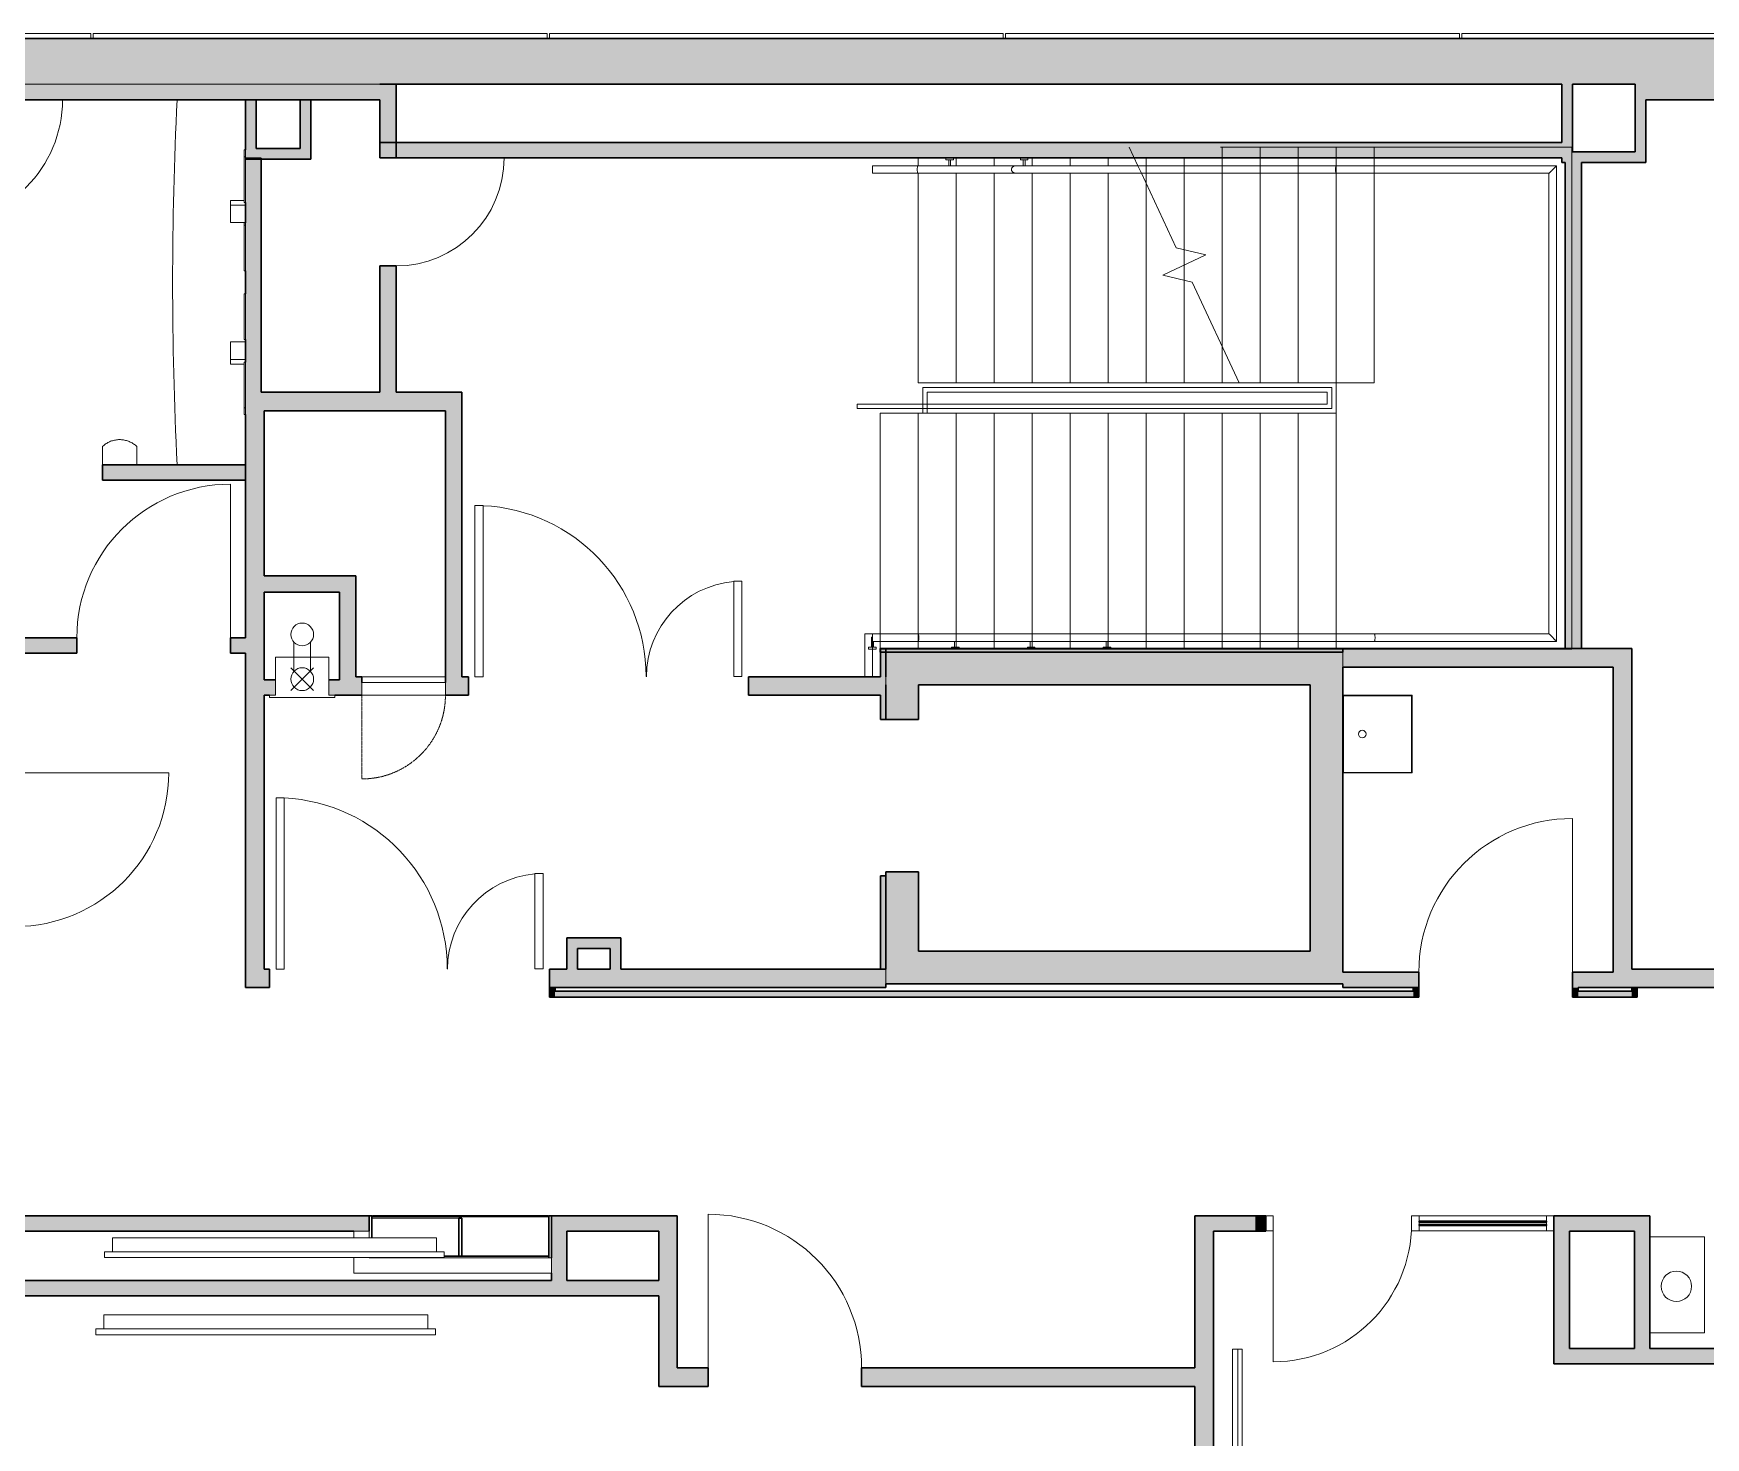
# Model space of a CAD drawing. Header units: millimetres. Extents: x 155927 to 326028, y -36033 to 97293.
# Drawn here: x 208416 to 219412, y 25450 to 34682 of the extents above; entities that cross this region are included whole.
import ezdxf

# ---------------------------------------------------------------- set-up
doc = ezdxf.new("R2010")
doc.units = ezdxf.units.MM
doc.header["$MEASUREMENT"] = 0
for name, pattern in [('Elevation Swings', [3, 2, -1]), ('Overhead', [3.96875, 2.38125, -1.5875]), ('Overhead_2_', [4, 2.5, -1.5])]:
    doc.linetypes.add(name, pattern=pattern)
for name, color, linetype, lineweight in [('A-DETL-GENF', 7, 'CONTINUOUS', 9), ('A-DOOR', 4, 'CONTINUOUS', 9), ('A-FLOR-HRAL', 7, 'CONTINUOUS', 9), ('A-FLOR-HRAL-MBND', 7, 'Overhead_2_', 9), ('A-GENM', 8, 'CONTINUOUS', 9), ('A-GLAZ-CURT', 7, 'CONTINUOUS', 9), ('A-GLAZ-CWMG', 7, 'CONTINUOUS', 9), ('A-WALL', 7, 'CONTINUOUS', 9), ('A-WALL-PATT', 7, 'CONTINUOUS', 9), ('E-ELEC-EQPM', 8, 'CONTINUOUS', 9), ('E-ELEC-FIXT', 8, 'CONTINUOUS', 9), ('I-FURN', 8, 'CONTINUOUS', 9), ('I-WALL', 7, 'CONTINUOUS', 9), ('P-SANR-FIXT', 7, 'CONTINUOUS', 9), ('S-STRS', 7, 'CONTINUOUS', 9), ('S-STRS-MBND', 7, 'Overhead_2_', 9)]:
    doc.layers.add(name, color=color, linetype=linetype, lineweight=lineweight)

msp = doc.modelspace()

# ---------------------------------------------------------------- hatches: boundary and pattern name
at = {"layer": 'A-GENM'}
h = msp.add_hatch(color=256, dxfattribs=at)
h.paths.add_polyline_path([(210645, 26902), (211221, 26902), (211221, 26908), (210645, 26908)], flags=0)
h.paths.add_polyline_path([(211225, 26902), (211801, 26902), (211801, 26908), (211225, 26908)], flags=0)
at = {"layer": 'A-GLAZ-CURT'}
h = msp.add_hatch(color=256, dxfattribs=at)
h.paths.add_polyline_path([(218138, 26844), (218165, 26844), (218165, 26850), (217529, 26850), (217529, 26844)], flags=0)
h.paths.add_polyline_path([(218165, 26866), (218165, 26872), (217529, 26872), (217529, 26866), (218138, 26866)], flags=0)
h = msp.add_hatch(color=256, dxfattribs=at)
h.paths.add_polyline_path([(218365, 26844), (218365, 26850), (218165, 26850), (218165, 26844)], flags=0)
h.paths.add_polyline_path([(218365, 26866), (218365, 26872), (218165, 26872), (218165, 26866)], flags=0)
at = {"layer": 'A-WALL-PATT'}
h = msp.add_hatch(color=256, dxfattribs=at)
h.paths.add_polyline_path([(230841, 34348), (230841, 34648), (229693, 34648), (229693, 34348), (230270, 34348)], flags=0)
h.paths.add_polyline_path([(220909, 34348), (220909, 34648), (202318, 34648), (202318, 34348), (220565, 34348)], flags=0)
h.paths.add_polyline_path([(200284, 34348), (200284, 34648), (197318, 34648), (197318, 34438), (197293, 34438), (197293, 34348), (198728, 34348)], flags=0)
h.paths.add_polyline_path([(195684, 34348), (195684, 34438), (195659, 34438), (195659, 34648), (193318, 34648), (193318, 34348), (195659, 34348)], flags=0)
h.paths.add_polyline_path([(190534, 34348), (190534, 34648), (187318, 34648), (187318, 34348), (190235, 34348)], flags=0)
h.paths.add_polyline_path([(185284, 34348), (185284, 34648), (166693, 34648), (166693, 34348), (184170, 34348)], flags=0)
h.paths.add_polyline_path([(157909, 34348), (157909, 34648), (156761, 34648), (156761, 34348), (157480, 34348)], flags=0)
h = msp.add_hatch(color=256, dxfattribs=at)
h.paths.add_polyline_path([(210694, 34246), (210694, 34348), (202318, 34348), (202318, 34246), (208433, 34246)], flags=0)
h.paths.add_polyline_path([(200284, 34246), (200284, 34348), (197638, 34348), (197638, 34246), (198728, 34246)], flags=0)
h = msp.add_hatch(color=256, dxfattribs=at)
h.paths.add_polyline_path([(210801, 32322), (210801, 33153), (210694, 33153), (210694, 32322)], flags=0)
h.paths.add_polyline_path([(210801, 33863), (210801, 34348), (210694, 34348), (210694, 33863)], flags=0)
for points in [[(218467, 33833), (218537, 33833), (218537, 34348), (218467, 34348), (218467, 33863)], [(218949, 33903), (219019, 33903), (219019, 34348), (218949, 34348), (218949, 34229)], [(220909, 34246), (220909, 34348), (219019, 34348), (219019, 34246), (220565, 34246)], [(209881, 33925), (209881, 34246), (209811, 34246), (209811, 33925)], [(210240, 33855), (210240, 34246), (210170, 34246), (210170, 33855)], [(209811, 33855), (210170, 33855), (210170, 33925), (209811, 33925), (209811, 33870)], [(218467, 33863), (218467, 33965), (210694, 33965), (210694, 33863), (218442, 33863)], [(218595, 33833), (219019, 33833), (219019, 33903), (218537, 33903), (218537, 33833)], [(209811, 32322), (209913, 32322), (209913, 33861), (209811, 33861), (209811, 32444)], [(218488, 30637), (218595, 30637), (218595, 33833), (218488, 33833), (218488, 30659)], [(209933, 32200), (211125, 32200), (211125, 32322), (209811, 32322), (209811, 32200)], [(211232, 30452), (211232, 32322), (211125, 32322), (211125, 30452)], [(209933, 28408), (209933, 32200), (209811, 32200), (209811, 28408)], [(209646, 31744), (209811, 31744), (209811, 31846), (208870, 31846), (208870, 31744), (209040, 31744)], [(210428, 31008), (210428, 31115), (209933, 31115), (209933, 31008)], [(210428, 30431), (210535, 30431), (210535, 31115), (210428, 31115), (210428, 30659)], [(213983, 30614), (217027, 30614), (217027, 30637), (213983, 30637)], [(214022, 30452), (214022, 30637), (213985, 30637), (213985, 30452)], [(216812, 30398), (216812, 30613), (214022, 30613), (214022, 30398), (215712, 30398)], [(216812, 28647), (217027, 28647), (217027, 30613), (216812, 30613), (216812, 28874)], [(217027, 30515), (218805, 30515), (218805, 30637), (217027, 30637)], [(218927, 28408), (218927, 30637), (218805, 30637), (218805, 28408)], [(214237, 30170), (214237, 30398), (214022, 30398), (214022, 30170)], [(214022, 30170), (214022, 30330), (213985, 30330), (213985, 30170)], [(214022, 28530), (214022, 29142), (213985, 29142), (213985, 28530)], [(214237, 28647), (214237, 29170), (214022, 29170), (214022, 28647)], [(211994, 28530), (211994, 28735), (211924, 28735), (211924, 28530)], [(212208, 28665), (212208, 28735), (211994, 28735), (211994, 28665)], [(212278, 28530), (212278, 28735), (212208, 28735), (212208, 28530)], [(217027, 28432), (217027, 28647), (214022, 28647), (214022, 28432)], [(220099, 28408), (220099, 28530), (218927, 28530), (218927, 28408)], [(211846, 28346), (211846, 28408), (211809, 28408), (211809, 28346)], [(217489, 28346), (217489, 28384), (211846, 28384), (211846, 28346), (213286, 28346)], [(217526, 28346), (217526, 28408), (217489, 28408), (217489, 28346)], [(218574, 28346), (218574, 28408), (218536, 28408), (218536, 28346)], [(218926, 28346), (218926, 28384), (218574, 28384), (218574, 28346)], [(218963, 28346), (218963, 28408), (218926, 28408), (218926, 28346)], [(208736, 26807), (208736, 26908), (204292, 26908), (204292, 26807), (208433, 26807)], [(216053, 15108), (216175, 15108), (216175, 26908), (216053, 26908), (216053, 16377)], [(216519, 26806), (216519, 26908), (216175, 26908), (216175, 26806)], [(216519, 26806), (216519, 26908), (216457, 26908), (216457, 26806)], [(218944, 26807), (219045, 26807), (219045, 26908), (218415, 26908), (218415, 26807), (218745, 26807)], [(211924, 26482), (211924, 26807), (211823, 26807), (211823, 26482)], [(212528, 25908), (212650, 25908), (212650, 26807), (212528, 26807), (212528, 26381)], [(218516, 25934), (218516, 26807), (218415, 26807), (218415, 25934)], [(219045, 26036), (219045, 26807), (218944, 26807), (218944, 26036)], [(212528, 26381), (212528, 26482), (204292, 26482), (204292, 26381), (210859, 26381)], [(220110, 25934), (220478, 25934), (220478, 26036), (218516, 26036), (218516, 25934), (219958, 25934)]]:
    msp.add_hatch(color=256, dxfattribs=at).paths.add_polyline_path(points, flags=0)
h = msp.add_hatch(color=256, dxfattribs=at)
h.paths.add_polyline_path([(209811, 30606), (209811, 30708), (209711, 30708), (209711, 30606)], flags=0)
h.paths.add_polyline_path([(208295, 30606), (208701, 30606), (208701, 30708), (208193, 30708), (208193, 30606)], flags=0)
h = msp.add_hatch(color=256, dxfattribs=at)
h.paths.add_polyline_path([(210535, 30330), (210535, 30431), (210358, 30431), (210358, 30330), (210398, 30330)], flags=0)
h.paths.add_polyline_path([(209968, 30330), (210008, 30330), (210008, 30431), (209933, 30431), (209933, 30330)], flags=0)
h = msp.add_hatch(color=256, dxfattribs=at)
h.paths.add_polyline_path([(211232, 30330), (211232, 30452), (211125, 30452), (211125, 30330)], flags=0)
h.paths.add_polyline_path([(210535, 30330), (210575, 30330), (210575, 30452), (210535, 30452), (210535, 30415)], flags=0)
h = msp.add_hatch(color=256, dxfattribs=at)
h.paths.add_polyline_path([(214022, 30330), (214022, 30452), (213117, 30452), (213117, 30330), (213985, 30330)], flags=0)
h.paths.add_polyline_path([(211232, 30330), (211277, 30330), (211277, 30452), (211232, 30452)], flags=0)
h = msp.add_hatch(color=256, dxfattribs=at)
h.paths.add_polyline_path([(214022, 28408), (214022, 28530), (211809, 28530), (211809, 28408), (213286, 28408)], flags=0)
h.paths.add_polyline_path([(209933, 28408), (209969, 28408), (209969, 28530), (209933, 28530)], flags=0)
h = msp.add_hatch(color=256, dxfattribs=at)
h.paths.add_polyline_path([(217027, 28408), (217526, 28408), (217526, 28510), (217027, 28510), (217027, 28432)], flags=0)
h.paths.add_polyline_path([(218574, 28408), (218805, 28408), (218805, 28510), (218536, 28510), (218536, 28408)], flags=0)
h = msp.add_hatch(color=256, dxfattribs=at)
h.paths.add_polyline_path([(212650, 26807), (212650, 26908), (211823, 26908), (211823, 26807), (212528, 26807)], flags=0)
h.paths.add_polyline_path([(210623, 26807), (210623, 26908), (208736, 26908), (208736, 26807), (210522, 26807)], flags=0)
h = msp.add_hatch(color=256, dxfattribs=at)
h.paths.add_polyline_path([(216053, 25786), (216053, 25908), (213862, 25908), (213862, 25786)], flags=0)
h.paths.add_polyline_path([(212852, 25786), (212852, 25908), (212528, 25908), (212528, 25786)], flags=0)

# ---------------------------------------------------------------- linework, layer by layer
at = {"layer": 'A-DETL-GENF'}
for p, q in [((210183, 30580), (210008, 30580)), ((210008, 30580), (210008, 30330)), ((210128, 30487), (210128, 30679)), ((210358, 30580), (210183, 30580)), ((210238, 30487), (210238, 30679)), ((210358, 30330), (210358, 30580)), ((210183, 30436), (210108, 30510)), ((210183, 30436), (210257, 30510)), ((210183, 30436), (210108, 30362)), ((210183, 30436), (210257, 30362)), ((210008, 30330), (209968, 30330)), ((209968, 30330), (209968, 30315)), ((209968, 30315), (210183, 30315)), ((210183, 30315), (210398, 30315)), ((210398, 30330), (210358, 30330)), ((210398, 30315), (210398, 30330))]:
    msp.add_line(p, q, dxfattribs=at)
for centre in [(210183, 30730), (210183, 30436)]:
    msp.add_circle(centre, 75, dxfattribs=at)
at = {"layer": 'A-DOOR'}
for p, q in [((207797, 34246), (208607, 34246)), ((210801, 33863), (211511, 33863)), ((209711, 30708), (209711, 31718)), ((211319, 31578), (211373, 31578)), ((211319, 30452), (211319, 31578)), ((211373, 31578), (211373, 30452)), ((213021, 31080), (213021, 30454)), ((213075, 31080), (213021, 31080)), ((213075, 30454), (213075, 31080)), ((211319, 30452), (211373, 30452)), ((213075, 30454), (213021, 30454)), ((208295, 29820), (209305, 29820)), ((210011, 29656), (210065, 29656)), ((210011, 28530), (210011, 29656)), ((210065, 29656), (210065, 28530)), ((218536, 28510), (218536, 29520)), ((211713, 29158), (211713, 28532)), ((211767, 29158), (211713, 29158)), ((211767, 28532), (211767, 29158)), ((210011, 28530), (210065, 28530)), ((211767, 28532), (211713, 28532)), ((212852, 25908), (212852, 26918))]:
    msp.add_line(p, q, dxfattribs=at)
at = {"layer": 'A-DOOR', "lineweight": 20}
for p, q in [((210575, 30330), (210575, 30415)), ((210575, 30415), (211125, 30415)), ((211125, 30415), (211125, 30330)), ((211125, 30330), (210575, 30330)), ((216569, 26858), (216569, 25948))]:
    msp.add_line(p, q, dxfattribs=at)
at = {"layer": 'A-DOOR', "linetype": 'Elevation Swings'}
msp.add_line((210575, 30330), (210575, 29780), dxfattribs=at)
at = {"layer": 'A-DOOR'}
for centre, radius, start, end in [((207797, 34246), 810, 270, 0), ((210801, 33863), 710, 270, 0), ((209711, 30708), 1010, 90, 180), ((211319, 30452), 1126, 0.1018, 87.2512), ((213075, 30452), 628, 94.9328, 180), ((208295, 29820), 1010, 270, 0), ((210011, 28530), 1126, 0.1018, 87.2512), ((218536, 28510), 1010, 90, 180), ((211767, 28530), 628, 94.9328, 180), ((212852, 25908), 1010, 0, 90), ((216569, 26858), 910, 270, 0)]:
    msp.add_arc(centre, radius, start, end, dxfattribs=at)
at = {"layer": 'A-DOOR', "linetype": 'Elevation Swings'}
msp.add_arc((210575, 30330), 550, 270, 0, dxfattribs=at)
at = {"layer": 'A-FLOR-HRAL'}
for p, q in [((214233, 33812), (213933, 33812)), ((213933, 33812), (214233, 33812)), ((213933, 33810), (213933, 33812)), ((213933, 33812), (213933, 33812)), ((213933, 33808), (213933, 33810)), ((213933, 33805), (213933, 33808)), ((213933, 33801), (213933, 33805)), ((213933, 33797), (213933, 33801)), ((213933, 33792), (213933, 33797)), ((213933, 33787), (213933, 33792)), ((213933, 33782), (213933, 33787)), ((213933, 33778), (213933, 33782)), ((213933, 33773), (213933, 33778)), ((213933, 33769), (213933, 33773)), ((213933, 33766), (213933, 33769)), ((213933, 33764), (213933, 33766)), ((213933, 33763), (213933, 33764)), ((213933, 33762), (213933, 33763)), ((213933, 33762), (214233, 33762)), ((213933, 33762), (214233, 33762)), ((214879, 33812), (214233, 33812)), ((214233, 33812), (215679, 33812)), ((214233, 33762), (214879, 33762)), ((214233, 33762), (215702, 33762)), ((214416, 33850), (214416, 33862)), ((214416, 33862), (214466, 33862)), ((214466, 33850), (214416, 33850)), ((214435, 33850), (214435, 33812)), ((214447, 33850), (214447, 33812)), ((214466, 33862), (214466, 33850)), ((214906, 33850), (214906, 33862)), ((214906, 33862), (214956, 33862)), ((214956, 33850), (214906, 33850)), ((214925, 33850), (214925, 33812)), ((214937, 33850), (214937, 33812)), ((214956, 33862), (214956, 33850)), ((216983, 33812), (215679, 33812)), ((215679, 33812), (216983, 33812)), ((215702, 33762), (215679, 33812)), ((215702, 33762), (216983, 33762)), ((215702, 33762), (216983, 33762)), ((217233, 33812), (216983, 33812)), ((216983, 33812), (218432, 33812)), ((216983, 33762), (217233, 33762)), ((216983, 33762), (218382, 33762)), ((218432, 33812), (217233, 33812)), ((217233, 33762), (218382, 33762)), ((218382, 33762), (218382, 30734)), ((218382, 33762), (218382, 30734)), ((218432, 30684), (218432, 33812)), ((218432, 33812), (218432, 30684)), ((214264, 32353), (214532, 32353)), ((214264, 32184), (214264, 32353)), ((214532, 32353), (216345, 32353)), ((214294, 32323), (214532, 32323)), ((214294, 32184), (214294, 32323)), ((214532, 32323), (216345, 32323)), ((214294, 32184), (214264, 32184)), ((213927, 30646), (213927, 30709)), ((214233, 30734), (213933, 30734)), ((214233, 30734), (213933, 30734)), ((213933, 30732), (213933, 30734)), ((213933, 30734), (213933, 30734)), ((213933, 30730), (213933, 30732)), ((213933, 30727), (213933, 30730)), ((213933, 30723), (213933, 30727)), ((213933, 30719), (213933, 30723)), ((213933, 30714), (213933, 30719)), ((213933, 30709), (213933, 30714)), ((213933, 30704), (213933, 30709)), ((213933, 30700), (213933, 30704)), ((213933, 30695), (213933, 30700)), ((213933, 30692), (213933, 30695)), ((213933, 30689), (213933, 30692)), ((213933, 30686), (213933, 30689)), ((213933, 30685), (213933, 30686)), ((213933, 30684), (213933, 30685)), ((213933, 30684), (214233, 30684)), ((214233, 30684), (213933, 30684)), ((213939, 30646), (213939, 30684)), ((216983, 30734), (214233, 30734)), ((217233, 30734), (214233, 30734)), ((214233, 30684), (216983, 30684)), ((217233, 30684), (214233, 30684)), ((214472, 30646), (214472, 30684)), ((214484, 30646), (214484, 30684)), ((214971, 30646), (214971, 30684)), ((214983, 30646), (214983, 30684)), ((215469, 30646), (215469, 30684)), ((215481, 30646), (215481, 30684)), ((217233, 30734), (216983, 30734)), ((216983, 30684), (217233, 30684)), ((218382, 30734), (217233, 30734)), ((218382, 30734), (217233, 30734)), ((217233, 30684), (218432, 30684)), ((218432, 30684), (217233, 30684)), ((213908, 30634), (213908, 30646)), ((213908, 30646), (213958, 30646)), ((213958, 30634), (213908, 30634)), ((213958, 30646), (213958, 30634)), ((214453, 30637), (214453, 30646)), ((214453, 30646), (214503, 30646)), ((214503, 30646), (214503, 30637)), ((214952, 30637), (214952, 30646)), ((214952, 30646), (215002, 30646)), ((215002, 30646), (215002, 30637)), ((215450, 30637), (215450, 30646)), ((215450, 30646), (215500, 30646)), ((215500, 30646), (215500, 30637))]:
    msp.add_line(p, q, dxfattribs=at)
at = {"layer": 'A-FLOR-HRAL', "linetype": 'Overhead'}
for p, q in [((215679, 33812), (216983, 33812)), ((215702, 33762), (216983, 33762)), ((216983, 33812), (218432, 33812)), ((216983, 33762), (218382, 33762)), ((218382, 33762), (218382, 30734)), ((218432, 33812), (218432, 30684)), ((213884, 30734), (213884, 30452)), ((213985, 30734), (213884, 30734)), ((213934, 30684), (213934, 30452)), ((213985, 30684), (213934, 30684)), ((217233, 30734), (213985, 30734)), ((217233, 30684), (213985, 30684)), ((218382, 30734), (217233, 30734)), ((218432, 30684), (217233, 30684)), ((213934, 30452), (213884, 30452))]:
    msp.add_line(p, q, dxfattribs=at)
at = {"layer": 'A-FLOR-HRAL'}
msp.add_arc((213933, 30709), 6, 90, 180, dxfattribs=at)
for points in [[(214228, 33787), (214228, 33790), (214228, 33797), (214229, 33805), (214231, 33811), (214233, 33812), (214233, 33812)], [(216978, 33787), (216978, 33790), (216978, 33797), (216980, 33805), (216981, 33811), (216983, 33812), (216983, 33812)], [(218382, 33762), (218382, 33762), (218383, 33762), (218384, 33764), (218387, 33766), (218390, 33769), (218393, 33773), (218398, 33777), (218403, 33782), (218406, 33785), (218407, 33787)], [(218407, 33787), (218409, 33789), (218412, 33792), (218417, 33797), (218421, 33801), (218425, 33805), (218428, 33808), (218431, 33810), (218432, 33812), (218432, 33812), (218432, 33812)], [(214238, 30709), (214238, 30706), (214238, 30699), (214237, 30691), (214235, 30686), (214234, 30684), (214233, 30684)], [(217238, 30709), (217238, 30706), (217238, 30699), (217237, 30691), (217235, 30686), (217234, 30684), (217233, 30684)], [(218382, 30734), (218382, 30734), (218383, 30734), (218384, 30733), (218387, 30730), (218390, 30727), (218393, 30723), (218398, 30719), (218403, 30714), (218406, 30711), (218407, 30709)], [(218407, 30709), (218409, 30708), (218412, 30704), (218417, 30700), (218421, 30695), (218425, 30692), (218428, 30688), (218431, 30686), (218432, 30685), (218432, 30684), (218432, 30684)]]:
    msp.add_open_spline(points, degree=3, dxfattribs=at)
for points, knots in [([(214233, 33762), (214233, 33762), (214232, 33762), (214231, 33764), (214229, 33769), (214228, 33777), (214228, 33784), (214228, 33787)], [0, 0, 0, 0, 0.125, 0.25, 0.5, 0.75, 1, 1, 1, 1]), ([(214879, 33812), (214877, 33812), (214872, 33812), (214866, 33810), (214861, 33808), (214858, 33806), (214857, 33805), (214855, 33804), (214854, 33802), (214852, 33801), (214851, 33799), (214850, 33798), (214849, 33796), (214849, 33794), (214848, 33791), (214847, 33789), (214847, 33787)], [0, 0, 0, 0, 0.142857, 0.285714, 0.428571, 0.5, 0.535714, 0.571429, 0.625, 0.678571, 0.705357, 0.732143, 0.785714, 0.839286, 0.892857, 1, 1, 1, 1]), ([(214847, 33787), (214847, 33786), (214848, 33784), (214848, 33781), (214849, 33778), (214850, 33776), (214851, 33775), (214853, 33773), (214854, 33771), (214856, 33770), (214858, 33768), (214861, 33766), (214864, 33765), (214867, 33764), (214872, 33763), (214876, 33762), (214879, 33762)], [0, 0, 0, 0, 0.071429, 0.142857, 0.214286, 0.25, 0.285714, 0.357143, 0.392857, 0.428571, 0.5, 0.571429, 0.678571, 0.732143, 0.785714, 1, 1, 1, 1]), ([(216983, 33762), (216983, 33762), (216982, 33762), (216981, 33764), (216980, 33769), (216978, 33777), (216978, 33784), (216978, 33787)], [0, 0, 0, 0, 0.125, 0.25, 0.5, 0.75, 1, 1, 1, 1]), ([(214233, 30734), (214234, 30734), (214234, 30734), (214236, 30732), (214237, 30727), (214238, 30719), (214238, 30713), (214238, 30709)], [0, 0, 0, 0, 0.125, 0.25, 0.5, 0.75, 1, 1, 1, 1]), ([(217233, 30734), (217234, 30734), (217234, 30734), (217236, 30732), (217237, 30727), (217238, 30719), (217238, 30713), (217238, 30709)], [0, 0, 0, 0, 0.125, 0.25, 0.5, 0.75, 1, 1, 1, 1])]:
    msp.add_open_spline(points, degree=3, knots=knots, dxfattribs=at)
at = {"layer": 'A-FLOR-HRAL-MBND', "linetype": 'Overhead'}
for p, q in [((216345, 32353), (216953, 32353)), ((216953, 32353), (216953, 32215)), ((213833, 32215), (213833, 32245)), ((213935, 32245), (213833, 32245)), ((216923, 32245), (213935, 32245)), ((216345, 32323), (216923, 32323)), ((216923, 32323), (216923, 32245)), ((213935, 32215), (213833, 32215)), ((216935, 32215), (213935, 32215)), ((216953, 32215), (216935, 32215))]:
    msp.add_line(p, q, dxfattribs=at)
at = {"layer": 'A-GENM', "lineweight": 30}
for p, q in [((210641, 26908), (210623, 26908)), ((210623, 26908), (210623, 26807)), ((210641, 26763), (210641, 26908)), ((211221, 26908), (210645, 26908)), ((210645, 26908), (210645, 26902)), ((210645, 26902), (211221, 26902)), ((211232, 26892), (211214, 26892)), ((211214, 26892), (211214, 26642)), ((211221, 26902), (211221, 26908)), ((211801, 26908), (211225, 26908)), ((211225, 26908), (211225, 26902)), ((211225, 26902), (211801, 26902)), ((211232, 26642), (211232, 26892)), ((211801, 26902), (211801, 26908)), ((211823, 26908), (211805, 26908)), ((211805, 26908), (211805, 26632)), ((211823, 26632), (211823, 26908)), ((211805, 26642), (211117, 26642)), ((211214, 26642), (211232, 26642)), ((211805, 26632), (211805, 26642))]:
    msp.add_line(p, q, dxfattribs=at)
at = {"layer": 'A-GENM'}
for p, q in [((210641, 26908), (210645, 26908)), ((210641, 26892), (211214, 26892)), ((211221, 26908), (211225, 26908)), ((211801, 26908), (211805, 26908))]:
    msp.add_line(p, q, dxfattribs=at)
at = {"layer": 'A-GLAZ-CURT', "lineweight": 20}
for p, q in [((208793, 34682), (206725, 34682)), ((206725, 34648), (208793, 34648)), ((208793, 34648), (208793, 34682)), ((211793, 34682), (208809, 34682)), ((208809, 34682), (208809, 34648)), ((208809, 34648), (211793, 34648)), ((211793, 34648), (211793, 34682)), ((214793, 34682), (211809, 34682)), ((211809, 34682), (211809, 34648)), ((211809, 34648), (214793, 34648)), ((214793, 34648), (214793, 34682)), ((217793, 34682), (214809, 34682)), ((214809, 34682), (214809, 34648)), ((214809, 34648), (217793, 34648)), ((217793, 34648), (217793, 34682)), ((220793, 34682), (217809, 34682)), ((217809, 34682), (217809, 34648)), ((217809, 34648), (220793, 34648))]:
    msp.add_line(p, q, dxfattribs=at)
at = {"layer": 'A-GLAZ-CURT', "lineweight": 30}
for p, q in [((218165, 26872), (217529, 26872)), ((217529, 26872), (217529, 26866)), ((217529, 26866), (218165, 26866)), ((218165, 26850), (217529, 26850)), ((217529, 26850), (217529, 26844)), ((217529, 26844), (218165, 26844)), ((218365, 26872), (218165, 26872)), ((218165, 26872), (218165, 26866)), ((218165, 26866), (218165, 26872)), ((218165, 26866), (218365, 26866)), ((218365, 26850), (218165, 26850)), ((218165, 26850), (218165, 26844)), ((218165, 26844), (218165, 26850)), ((218165, 26844), (218365, 26844)), ((218365, 26866), (218365, 26872)), ((218365, 26844), (218365, 26850))]:
    msp.add_line(p, q, dxfattribs=at)
at = {"layer": 'A-GLAZ-CWMG', "lineweight": 20, "extrusion": (0, 0, -1)}
for p, q in [((216569, 26908), (216519, 26908)), ((216519, 26908), (216519, 26808)), ((216569, 26808), (216569, 26908)), ((217529, 26908), (217479, 26908)), ((217479, 26908), (217479, 26808)), ((217529, 26808), (217529, 26908)), ((216519, 26808), (216569, 26808)), ((217479, 26808), (217529, 26808))]:
    msp.add_line(p, q, dxfattribs=at)
at = {"layer": 'A-GLAZ-CWMG'}
for p, q in [((217529, 26908), (218165, 26908)), ((218165, 26908), (218365, 26908)), ((217529, 26808), (218165, 26808)), ((218165, 26808), (218365, 26808))]:
    msp.add_line(p, q, dxfattribs=at)
at = {"layer": 'A-GLAZ-CWMG', "lineweight": 20}
for p, q in [((218415, 26908), (218365, 26908)), ((218365, 26908), (218365, 26808)), ((218415, 26808), (218415, 26908)), ((218365, 26808), (218415, 26808))]:
    msp.add_line(p, q, dxfattribs=at)
at = {"layer": 'A-WALL', "lineweight": 30}
for p, q in [((220909, 34648), (202318, 34648)), ((210694, 34348), (218467, 34348)), ((218537, 34348), (218949, 34348)), ((211277, 30452), (211232, 30452)), ((211277, 30330), (211277, 30452)), ((213985, 30452), (213117, 30452)), ((213117, 30452), (213117, 30330)), ((214022, 30330), (214022, 30398)), ((211232, 30330), (211277, 30330)), ((213117, 30330), (213985, 30330)), ((216053, 26908), (216053, 25908)), ((216175, 26908), (216053, 26908)), ((212528, 26807), (212528, 26482)), ((212650, 25908), (212650, 26807)), ((216175, 21059), (216175, 26806)), ((212528, 26381), (212528, 25908)), ((212528, 25908), (212528, 25786)), ((212852, 25908), (212650, 25908)), ((212852, 25786), (212852, 25908)), ((216053, 25908), (213862, 25908)), ((213862, 25908), (213862, 25786)), ((212528, 25786), (212852, 25786)), ((213862, 25786), (216053, 25786)), ((216053, 25786), (216053, 15108))]:
    msp.add_line(p, q, dxfattribs=at)
at = {"layer": 'A-WALL'}
for p, q in [((202318, 34348), (210694, 34348)), ((214022, 30398), (214022, 30452))]:
    msp.add_line(p, q, dxfattribs=at)
at = {"layer": 'E-ELEC-EQPM'}
for p, q in [((208935, 26763), (211066, 26763)), ((208935, 26671), (208935, 26763)), ((208935, 26671), (208935, 26763)), ((208935, 26763), (211066, 26763)), ((211066, 26763), (211066, 26671)), ((211066, 26763), (211066, 26671)), ((208884, 26671), (208935, 26671)), ((208884, 26633), (208884, 26671)), ((208884, 26633), (208884, 26671)), ((208884, 26671), (211117, 26671)), ((211117, 26633), (208884, 26633)), ((211117, 26633), (208884, 26633)), ((211066, 26671), (211117, 26671)), ((211117, 26671), (211117, 26633)), ((211117, 26671), (211117, 26633)), ((208878, 26256), (211009, 26256)), ((208878, 26164), (208878, 26256)), ((208878, 26164), (208878, 26256)), ((208878, 26256), (211009, 26256)), ((211009, 26256), (211009, 26164)), ((211009, 26256), (211009, 26164)), ((208827, 26164), (208878, 26164)), ((208827, 26126), (208827, 26164)), ((208827, 26126), (208827, 26164)), ((208827, 26164), (211060, 26164)), ((211060, 26126), (208827, 26126)), ((211060, 26126), (208827, 26126)), ((211009, 26164), (211060, 26164)), ((211060, 26164), (211060, 26126)), ((211060, 26164), (211060, 26126))]:
    msp.add_line(p, q, dxfattribs=at)
at = {"layer": 'E-ELEC-FIXT'}
for p, q in [((208923, 32000), (208917, 31997)), ((208930, 32002), (208923, 32000)), ((208936, 32004), (208930, 32002)), ((208942, 32006), (208936, 32004)), ((208949, 32007), (208942, 32006)), ((208955, 32008), (208949, 32007)), ((208962, 32009), (208955, 32008)), ((208968, 32010), (208962, 32009)), ((208975, 32011), (208968, 32010)), ((208982, 32011), (208975, 32011)), ((208988, 32011), (208982, 32011)), ((208995, 32010), (208988, 32011)), ((209001, 32010), (208995, 32010)), ((209008, 32009), (209001, 32010)), ((209014, 32008), (209008, 32009)), ((209021, 32006), (209014, 32008)), ((209027, 32005), (209021, 32006)), ((209034, 32003), (209027, 32005)), ((209040, 32001), (209034, 32003)), ((209046, 31998), (209040, 32001)), ((208873, 31969), (208870, 31966)), ((208878, 31973), (208873, 31969)), ((208883, 31977), (208878, 31973)), ((208888, 31981), (208883, 31977)), ((208894, 31985), (208888, 31981)), ((208900, 31988), (208894, 31985)), ((208905, 31992), (208900, 31988)), ((208911, 31995), (208905, 31992)), ((208917, 31997), (208911, 31995)), ((209052, 31995), (209046, 31998)), ((209058, 31993), (209052, 31995)), ((209064, 31989), (209058, 31993)), ((209069, 31986), (209064, 31989)), ((209075, 31982), (209069, 31986)), ((209080, 31979), (209075, 31982)), ((209086, 31975), (209080, 31979)), ((209091, 31970), (209086, 31975)), ((209096, 31966), (209091, 31970))]:
    msp.add_line(p, q, dxfattribs=at)
for points, knots in [([(208870, 31966), (208870, 31966), (208870, 31965), (208870, 31960), (208870, 31957), (208870, 31954), (208870, 31950), (208870, 31945), (208870, 31940), (208870, 31934), (208870, 31927), (208870, 31920), (208870, 31911), (208870, 31902), (208870, 31893), (208870, 31880), (208870, 31865), (208870, 31852), (208870, 31846)], [-1, -1, -1, -1, -0.861111, -0.791667, -0.756944, -0.722222, -0.6875, -0.652778, -0.583333, -0.548611, -0.513889, -0.444444, -0.388889, -0.333333, -0.277778, -0.222222, -0.111111, 0, 0, 0, 0]), ([(209096, 31846), (209096, 31854), (209096, 31865), (209096, 31881), (209096, 31891), (209096, 31898), (209096, 31906), (209096, 31915), (209096, 31923), (209096, 31930), (209096, 31936), (209096, 31942), (209096, 31948), (209096, 31954), (209096, 31958), (209096, 31962), (209096, 31964), (209096, 31966), (209096, 31966), (209096, 31966)], [-1, -1, -1, -1, -0.861111, -0.791667, -0.722222, -0.6875, -0.652778, -0.583333, -0.513889, -0.479167, -0.444444, -0.388889, -0.333333, -0.277778, -0.222222, -0.166667, -0.111111, -0.055556, 0, 0, 0, 0])]:
    msp.add_open_spline(points, degree=3, knots=knots, dxfattribs=at)
at = {"layer": 'I-FURN'}
for p, q in [((209801, 33916), (209801, 33870)), ((209811, 33916), (209801, 33916)), ((209801, 33870), (209801, 33570)), ((209811, 33870), (209801, 33870)), ((209811, 33870), (209811, 33916)), ((209811, 33570), (209811, 33870)), ((209711, 33583), (209711, 33553)), ((209801, 33583), (209711, 33583)), ((209711, 33553), (209711, 33438)), ((209811, 33553), (209711, 33553)), ((209801, 33570), (209811, 33570)), ((209711, 33438), (209811, 33438)), ((209801, 33436), (209801, 33420)), ((209811, 33436), (209801, 33436)), ((209811, 33420), (209811, 33436)), ((209801, 33420), (209801, 33120)), ((209811, 33420), (209801, 33420)), ((209811, 33120), (209811, 33420)), ((209801, 33120), (209811, 33120)), ((209801, 32970), (209801, 32670)), ((209811, 32970), (209801, 32970)), ((209811, 32670), (209811, 32970)), ((209801, 32670), (209811, 32670)), ((209711, 32653), (209711, 32538)), ((209811, 32653), (209711, 32653)), ((209711, 32538), (209711, 32508)), ((209711, 32538), (209811, 32538)), ((209711, 32508), (209801, 32508)), ((209801, 32520), (209801, 32220)), ((209811, 32520), (209801, 32520)), ((209811, 32220), (209811, 32520)), ((209801, 32220), (209801, 32176)), ((209801, 32220), (209811, 32220)), ((209811, 32176), (209811, 32220)), ((209801, 32176), (209811, 32176)), ((219405, 26769), (219045, 26769)), ((219405, 26139), (219405, 26769)), ((219045, 26139), (219405, 26139)), ((216335, 26030), (216300, 26030)), ((216300, 26030), (216300, 22430)), ((216335, 26030), (216365, 26030)), ((216335, 22430), (216335, 26030)), ((216335, 22430), (216335, 26030)), ((216365, 26030), (216365, 22430))]:
    msp.add_line(p, q, dxfattribs=at)
for start, end in [(0, 180), (180, 0)]:
    msp.add_arc((219220, 26444), 100, start, end, dxfattribs=at)
at = {"layer": 'I-WALL'}
for p, q in [((210694, 34348), (202318, 34348)), ((217027, 30515), (217027, 30613)), ((217027, 30613), (217027, 30515)), ((210575, 30452), (211125, 30452)), ((214022, 30452), (214022, 30398)), ((214022, 28530), (214022, 28432)), ((214022, 28432), (214022, 28530)), ((210522, 26763), (210522, 26807)), ((210623, 26807), (210522, 26807)), ((210623, 26807), (210623, 26763)), ((210522, 26531), (210522, 26633)), ((210623, 26632), (211823, 26632)), ((211823, 26531), (211823, 26632)), ((210522, 26531), (210623, 26531)), ((211823, 26531), (210623, 26531))]:
    msp.add_line(p, q, dxfattribs=at)
at = {"layer": 'I-WALL', "lineweight": 30}
for p, q in [((210801, 34348), (210694, 34348)), ((210801, 33863), (210801, 34348)), ((218467, 34348), (218467, 33965)), ((218537, 33903), (218537, 34348)), ((218949, 34348), (218949, 33903)), ((202318, 34246), (210694, 34246)), ((209881, 34246), (209811, 34246)), ((209811, 34246), (209811, 33925)), ((209881, 33925), (209881, 34246)), ((210170, 34246), (210170, 33925)), ((210240, 34246), (210170, 34246)), ((210240, 33855), (210240, 34246)), ((210694, 34246), (210694, 33863)), ((219019, 34246), (220909, 34246)), ((219019, 33903), (219019, 34246)), ((209811, 33925), (209811, 33916)), ((210170, 33925), (209881, 33925)), ((218467, 33965), (210694, 33965)), ((210694, 33965), (210694, 33863)), ((218949, 33903), (218537, 33903)), ((219019, 33833), (219019, 33903)), ((209913, 33861), (209811, 33861)), ((209811, 33855), (210170, 33855)), ((209913, 32322), (209913, 33861)), ((210170, 33855), (210240, 33855)), ((210694, 33863), (210801, 33863)), ((210694, 33863), (218467, 33863)), ((218467, 33863), (218467, 33833)), ((218467, 33833), (218488, 33833)), ((218488, 33833), (218488, 30637)), ((218595, 33833), (219019, 33833)), ((218595, 30637), (218595, 33833)), ((209811, 33570), (209811, 33436)), ((209811, 33120), (209811, 32970)), ((210801, 33153), (210694, 33153)), ((210694, 33153), (210694, 32322)), ((210801, 32322), (210801, 33153)), ((209811, 32670), (209811, 32520)), ((210694, 32322), (209913, 32322)), ((211125, 32322), (210801, 32322)), ((211232, 32322), (211125, 32322)), ((211232, 30452), (211232, 32322)), ((209811, 32176), (209811, 30708)), ((209933, 31115), (209933, 32200)), ((209933, 32200), (211125, 32200)), ((211125, 32200), (211125, 30452)), ((209811, 31846), (208870, 31846)), ((208870, 31846), (208870, 31744)), ((209811, 31744), (209811, 31846)), ((208870, 31744), (209811, 31744)), ((210428, 31115), (209933, 31115)), ((210535, 31115), (210428, 31115)), ((210535, 30452), (210535, 31115)), ((209933, 30431), (209933, 31008)), ((209933, 31008), (210428, 31008)), ((210428, 31008), (210428, 30431)), ((208701, 30708), (208193, 30708)), ((208701, 30606), (208701, 30708)), ((209811, 30708), (209711, 30708)), ((209711, 30708), (209711, 30606)), ((208295, 30606), (208701, 30606)), ((209711, 30606), (209811, 30606)), ((209811, 30606), (209811, 28408)), ((217027, 30637), (213983, 30637)), ((213983, 30637), (213983, 30614)), ((213983, 30614), (217027, 30614)), ((214022, 30637), (213985, 30637)), ((213985, 30637), (213985, 30452)), ((214022, 30452), (214022, 30637)), ((216812, 30613), (214022, 30613)), ((214022, 30613), (214022, 30452)), ((217027, 30613), (216812, 30613)), ((218805, 30637), (217027, 30637)), ((217027, 30637), (217027, 30613)), ((217027, 30614), (217027, 30637)), ((218488, 30637), (218595, 30637)), ((218927, 30637), (218805, 30637)), ((218927, 28530), (218927, 30637)), ((217027, 28647), (217027, 30515)), ((217027, 30515), (218805, 30515)), ((218805, 30515), (218805, 28510)), ((210008, 30431), (209933, 30431)), ((210428, 30431), (210358, 30431)), ((210575, 30452), (210535, 30452)), ((210575, 30415), (210575, 30452)), ((211125, 30452), (211125, 30415)), ((214022, 30398), (214022, 30170)), ((214237, 30170), (214237, 30398)), ((214237, 30398), (216812, 30398)), ((216812, 30398), (216812, 28647)), ((209933, 30330), (209968, 30330)), ((209933, 28530), (209933, 30330)), ((210398, 30330), (210535, 30330)), ((210535, 30330), (210575, 30330)), ((211125, 30330), (211232, 30330)), ((213985, 30330), (213985, 30170)), ((214022, 30170), (214022, 30330)), ((213985, 30170), (214022, 30170)), ((214022, 30170), (214237, 30170)), ((214022, 29142), (213985, 29142)), ((213985, 29142), (213985, 28530)), ((214237, 29170), (214022, 29170)), ((214022, 29170), (214022, 28647)), ((214022, 28530), (214022, 29142)), ((214237, 28647), (214237, 29170)), ((211994, 28735), (211924, 28735)), ((211924, 28735), (211924, 28530)), ((212208, 28735), (211994, 28735)), ((212278, 28735), (212208, 28735)), ((212278, 28530), (212278, 28735)), ((211994, 28530), (211994, 28665)), ((211994, 28665), (212208, 28665)), ((212208, 28665), (212208, 28530)), ((214022, 28647), (214022, 28530)), ((216812, 28647), (214237, 28647)), ((217027, 28510), (217027, 28647)), ((209969, 28530), (209933, 28530)), ((209969, 28408), (209969, 28530)), ((211924, 28530), (211809, 28530)), ((211809, 28530), (211809, 28408)), ((212208, 28530), (211994, 28530)), ((214022, 28530), (212278, 28530)), ((213985, 28530), (214022, 28530)), ((217526, 28510), (217027, 28510)), ((217526, 28408), (217526, 28510)), ((218805, 28510), (218536, 28510)), ((218536, 28510), (218536, 28408)), ((219977, 28530), (218927, 28530)), ((209811, 28408), (209933, 28408)), ((209933, 28408), (209969, 28408)), ((211809, 28408), (214022, 28408)), ((211809, 28408), (211809, 28346)), ((211846, 28408), (211809, 28408)), ((211846, 28384), (211846, 28408)), ((217489, 28384), (211846, 28384)), ((214022, 28432), (217027, 28432)), ((214022, 28408), (214022, 28432)), ((217027, 28432), (217027, 28408)), ((217027, 28408), (217526, 28408)), ((217489, 28408), (217489, 28384)), ((217526, 28408), (217489, 28408)), ((217526, 28346), (217526, 28408)), ((218536, 28408), (218536, 28346)), ((218574, 28408), (218805, 28408)), ((218574, 28384), (218574, 28408)), ((218926, 28384), (218574, 28384)), ((218805, 28408), (218927, 28408)), ((218926, 28408), (218926, 28384)), ((218963, 28408), (218926, 28408)), ((218927, 28408), (220099, 28408)), ((218963, 28346), (218963, 28408)), ((211809, 28346), (211846, 28346)), ((211846, 28346), (217489, 28346)), ((217489, 28346), (217526, 28346)), ((218536, 28346), (218574, 28346)), ((218574, 28346), (218926, 28346)), ((218926, 28346), (218963, 28346)), ((208736, 26908), (204292, 26908)), ((210623, 26908), (208736, 26908)), ((210623, 26807), (210623, 26908)), ((212650, 26908), (211823, 26908)), ((211823, 26908), (211823, 26807)), ((212650, 26807), (212650, 26908)), ((216519, 26908), (216175, 26908)), ((216519, 26908), (216457, 26908)), ((216457, 26908), (216457, 26806)), ((216519, 26806), (216519, 26908)), ((216519, 26806), (216519, 26908)), ((219045, 26908), (218415, 26908)), ((218415, 26908), (218415, 26807)), ((219045, 26807), (219045, 26908)), ((204292, 26807), (208736, 26807)), ((208736, 26807), (210522, 26807)), ((211823, 26807), (211823, 26632)), ((211924, 26482), (211924, 26807)), ((211924, 26807), (212528, 26807)), ((216175, 26806), (216519, 26806)), ((216457, 26806), (216519, 26806)), ((218415, 26807), (218415, 25934)), ((218516, 26807), (218944, 26807)), ((218516, 26036), (218516, 26807)), ((218944, 26807), (218944, 26036)), ((219045, 26036), (219045, 26807)), ((211823, 26531), (211823, 26482)), ((211823, 26482), (204292, 26482)), ((212528, 26482), (211924, 26482)), ((204292, 26381), (212528, 26381)), ((218944, 26036), (218516, 26036)), ((220478, 26036), (219045, 26036)), ((218415, 25934), (218516, 25934)), ((218516, 25934), (220478, 25934))]:
    msp.add_line(p, q, dxfattribs=at)
at = {"layer": 'P-SANR-FIXT'}
for p, q in [((217482, 30330), (217027, 30330)), ((217030, 30326), (217479, 30326)), ((217030, 29823), (217030, 30326)), ((217479, 30326), (217479, 29823)), ((217482, 29820), (217482, 30330)), ((217027, 29820), (217482, 29820)), ((217479, 29823), (217030, 29823))]:
    msp.add_line(p, q, dxfattribs=at)
for centre, radius, start, end in [((233835, 33046), 24504, 177.1931, 182.807), ((217154, 30075), 25.4, 90, 270), ((217154, 30075), 25.4, 270, 90)]:
    msp.add_arc(centre, radius, start, end, dxfattribs=at)
at = {"layer": 'S-STRS'}
for p, q in [((214233, 33863), (214233, 33812)), ((214233, 33762), (214233, 32384)), ((214483, 33863), (214483, 33812)), ((214483, 33762), (214483, 32384)), ((214733, 33863), (214733, 33812)), ((214733, 33762), (214733, 32384)), ((214983, 33863), (214983, 33812)), ((214983, 33762), (214983, 32384)), ((215233, 33863), (215233, 33812)), ((215233, 33762), (215233, 32384)), ((215483, 33863), (215483, 33812)), ((215483, 33762), (215483, 32384)), ((215733, 33863), (215733, 33812)), ((215733, 33762), (215733, 33695)), ((215983, 33863), (215983, 33812)), ((215983, 33762), (215983, 33259)), ((216233, 33863), (216233, 33812)), ((216233, 33762), (216233, 32623)), ((216483, 33863), (216483, 33812)), ((216483, 33762), (216483, 32384)), ((216733, 33863), (216733, 33812)), ((216733, 33762), (216733, 32384)), ((216983, 33863), (216983, 33812)), ((216983, 33863), (216983, 33812)), ((216983, 33762), (216983, 32184)), ((216983, 33762), (216983, 32384)), ((217233, 33863), (217233, 33812)), ((217233, 33762), (217233, 32384)), ((215733, 33695), (215733, 32384)), ((215983, 33259), (215983, 33159)), ((215983, 33159), (215983, 33058)), ((215983, 33058), (215983, 32384)), ((216233, 32623), (216233, 32384)), ((214233, 32384), (214483, 32384)), ((214233, 32384), (214483, 32384)), ((214483, 32384), (214733, 32384)), ((214483, 32384), (214733, 32384)), ((214733, 32384), (214983, 32384)), ((214733, 32384), (214983, 32384)), ((214983, 32384), (215233, 32384)), ((214983, 32384), (215233, 32384)), ((215233, 32384), (215483, 32384)), ((215233, 32384), (215483, 32384)), ((215483, 32384), (215733, 32384)), ((215483, 32384), (215733, 32384)), ((215733, 32384), (215983, 32384)), ((215733, 32384), (215983, 32384)), ((215983, 32384), (216233, 32384)), ((215983, 32384), (216233, 32384)), ((216233, 32384), (216345, 32384)), ((216233, 32384), (216483, 32384)), ((216483, 32384), (216733, 32384)), ((216733, 32384), (216983, 32384)), ((216983, 32384), (217233, 32384)), ((213983, 30734), (213983, 32184)), ((214233, 32184), (213983, 32184)), ((214483, 32184), (214233, 32184)), ((214233, 30734), (214233, 32184)), ((214733, 32184), (214483, 32184)), ((214483, 30734), (214483, 32184)), ((214983, 32184), (214733, 32184)), ((214733, 30734), (214733, 32184)), ((215233, 32184), (214983, 32184)), ((214983, 30734), (214983, 32184)), ((215483, 32184), (215233, 32184)), ((215233, 30734), (215233, 32184)), ((215733, 32184), (215483, 32184)), ((215483, 30734), (215483, 32184)), ((215983, 32184), (215733, 32184)), ((215733, 30734), (215733, 32184)), ((216233, 32184), (215983, 32184)), ((215983, 30734), (215983, 32184)), ((216483, 32184), (216233, 32184)), ((216233, 30734), (216233, 32184)), ((216733, 32184), (216483, 32184)), ((216483, 30734), (216483, 32184)), ((216983, 32184), (216733, 32184)), ((216733, 30734), (216733, 32184)), ((216983, 30734), (216983, 32184)), ((213983, 30637), (213983, 30684)), ((214233, 30637), (214233, 30684)), ((214483, 30637), (214483, 30684)), ((214733, 30637), (214733, 30684)), ((214983, 30637), (214983, 30684)), ((215233, 30637), (215233, 30684)), ((215483, 30637), (215483, 30684)), ((215733, 30637), (215733, 30684)), ((215983, 30637), (215983, 30684)), ((216233, 30637), (216233, 30684)), ((216483, 30637), (216483, 30684)), ((216733, 30637), (216733, 30684)), ((216983, 30637), (216983, 30684))]:
    msp.add_line(p, q, dxfattribs=at)
at = {"layer": 'S-STRS', "linetype": 'Overhead'}
for p, q in [((214233, 33863), (214233, 33812)), ((214233, 33762), (214233, 32384)), ((214483, 33863), (214483, 33812)), ((214483, 33762), (214483, 32384)), ((214733, 33863), (214733, 33812)), ((214733, 33762), (214733, 32384)), ((214983, 33863), (214983, 33812)), ((214983, 33762), (214983, 32384)), ((215233, 33863), (215233, 33812)), ((215233, 33762), (215233, 32384)), ((215483, 33863), (215483, 33812)), ((215483, 33762), (215483, 32384)), ((215733, 33863), (215733, 33812)), ((215733, 33762), (215733, 33695)), ((215983, 33863), (215983, 33812)), ((215983, 33762), (215983, 33259)), ((216233, 33863), (216233, 33812)), ((216233, 33762), (216233, 32623)), ((216483, 33863), (216483, 33812)), ((216483, 33762), (216483, 32384)), ((216733, 33863), (216733, 33812)), ((216733, 33762), (216733, 32384)), ((216983, 33863), (216983, 33812)), ((216983, 33762), (216983, 32384)), ((215733, 33695), (215733, 32384)), ((215983, 33259), (215983, 33159)), ((215983, 33159), (215983, 33058)), ((215983, 33058), (215983, 32384)), ((216233, 32623), (216233, 32384)), ((214233, 30734), (214233, 32184)), ((214483, 30734), (214483, 32184)), ((214733, 30734), (214733, 32184)), ((214983, 30734), (214983, 32184)), ((215233, 30734), (215233, 32184)), ((215483, 30734), (215483, 32184)), ((215733, 30734), (215733, 32184)), ((215983, 30734), (215983, 32184)), ((216233, 30734), (216233, 32184)), ((216483, 30734), (216483, 32184)), ((216733, 30734), (216733, 32184)), ((216983, 30734), (216983, 32184)), ((214233, 30637), (214233, 30684)), ((214483, 30637), (214483, 30684)), ((214733, 30637), (214733, 30684)), ((214983, 30637), (214983, 30684)), ((215233, 30637), (215233, 30684)), ((215483, 30637), (215483, 30684)), ((215733, 30637), (215733, 30684)), ((215983, 30637), (215983, 30684)), ((216233, 30637), (216233, 30684)), ((216483, 30637), (216483, 30684)), ((216733, 30637), (216733, 30684)), ((216983, 30637), (216983, 30684))]:
    msp.add_line(p, q, dxfattribs=at)
at = {"layer": 'S-STRS-MBND', "linetype": 'Continuous'}
for p, q in [((215679, 33812), (215622, 33934)), ((215930, 33272), (215702, 33762)), ((215842, 33093), (216125, 33225)), ((216125, 33225), (215930, 33272)), ((216036, 33046), (215842, 33093)), ((216345, 32384), (216036, 33046))]:
    msp.add_line(p, q, dxfattribs=at)
at = {"layer": 'S-STRS-MBND', "linetype": 'Overhead'}
for p, q in [((216222, 33934), (217233, 33934)), ((216233, 33934), (216233, 32623)), ((216233, 33934), (216233, 32623)), ((216483, 33934), (216483, 32384)), ((216483, 33934), (216483, 32384)), ((216733, 33934), (216733, 32384)), ((216733, 33934), (216733, 32384)), ((216983, 33934), (216983, 32184)), ((218533, 33934), (216983, 33934)), ((216983, 33934), (216983, 32384)), ((216983, 33934), (216983, 32384)), ((217233, 33934), (217233, 32384)), ((218533, 30634), (218533, 33934)), ((215733, 33863), (215733, 33695)), ((215733, 33863), (215733, 33695)), ((215983, 33863), (215983, 33259)), ((215983, 33863), (215983, 33259)), ((215983, 33159), (215983, 33058)), ((215983, 33159), (215983, 33058)), ((216345, 32384), (217233, 32384)), ((213983, 30634), (213983, 32184)), ((216983, 32184), (213983, 32184)), ((214233, 30634), (214233, 32184)), ((214233, 30634), (214233, 32184)), ((214483, 30634), (214483, 32184)), ((214483, 30634), (214483, 32184)), ((214733, 30634), (214733, 32184)), ((214733, 30634), (214733, 32184)), ((214983, 30634), (214983, 32184)), ((214983, 30634), (214983, 32184)), ((215233, 30634), (215233, 32184)), ((215233, 30634), (215233, 32184)), ((215483, 30634), (215483, 32184)), ((215483, 30634), (215483, 32184)), ((215733, 30634), (215733, 32184)), ((215733, 30634), (215733, 32184)), ((215983, 30634), (215983, 32184)), ((215983, 30634), (215983, 32184)), ((216233, 30634), (216233, 32184)), ((216233, 30634), (216233, 32184)), ((216483, 30634), (216483, 32184)), ((216483, 30634), (216483, 32184)), ((216733, 30634), (216733, 32184)), ((216733, 30634), (216733, 32184)), ((216983, 30634), (216983, 32184)), ((216983, 30634), (216983, 32184)), ((216983, 30634), (213983, 30634)), ((216983, 30634), (218533, 30634))]:
    msp.add_line(p, q, dxfattribs=at)

doc.saveas('drawing.dxf')
